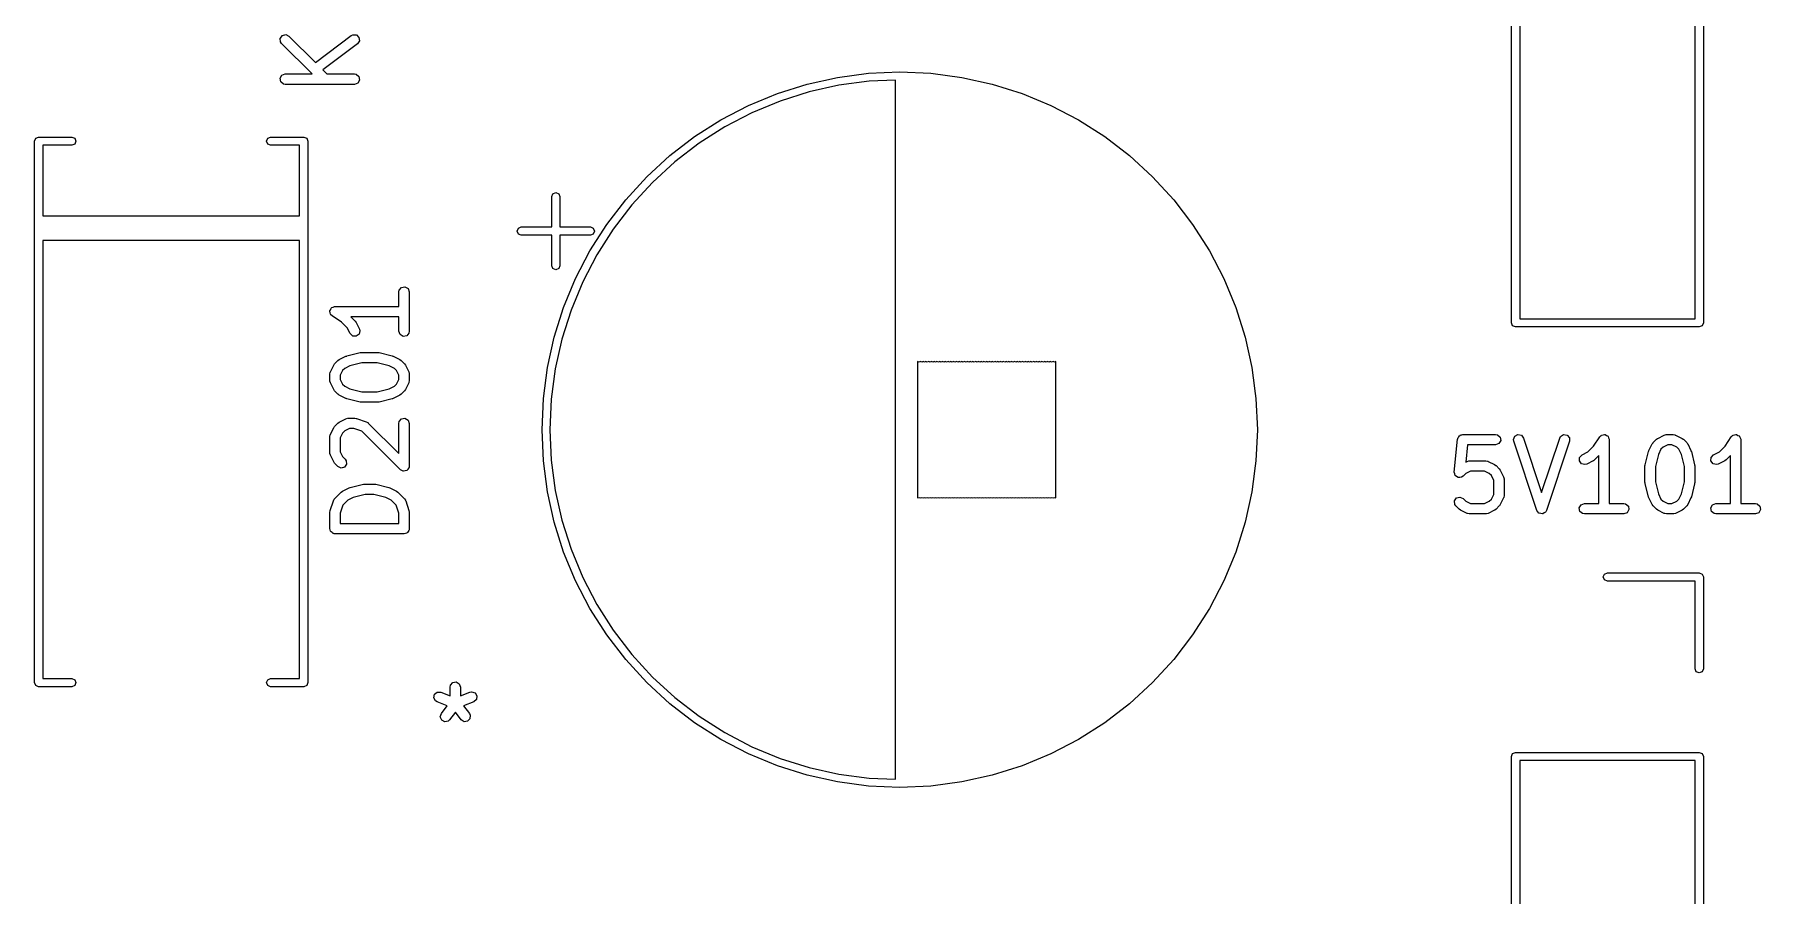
# Model space of a CAD drawing. Extents: x 1.58 to 8, y -6.01 to -3.37.
# Drawn here: x 6.977 to 7.961, y -5.129 to -4.638 of the extents above; entities that cross this region are included whole.
import ezdxf

# ---------------------------------------------------------------- set-up
doc = ezdxf.new("R2010")
doc.units = 0
doc.header["$MEASUREMENT"] = 0
doc.layers.add('BLACK', color=7, linetype='CONTINUOUS')

msp = doc.modelspace()

# ---------------------------------------------------------------- linework, layer by layer
at = {"layer": 'BLACK', "linetype": 'CONTINUOUS'}
for p, q in [((7.81929, -4.80276), (7.81929, -4.40039)), ((7.82402, -4.40276), (7.82402, -4.80039)), ((7.92402, -4.80039), (7.92402, -4.40276)), ((7.92874, -4.40039), (7.92874, -4.80276)), ((7.11732, -4.64059), (7.11848, -4.63894)), ((7.1175, -4.64261), (7.11732, -4.64059)), ((7.11808, -4.64345), (7.1175, -4.64261)), ((7.13554, -4.6609), (7.11808, -4.64345)), ((7.11848, -4.63894), (7.12043, -4.63842)), ((7.12043, -4.63842), (7.12226, -4.63927)), ((7.12226, -4.63927), (7.13732, -4.65433)), ((7.13732, -4.65433), (7.15777, -4.639)), ((7.16131, -4.64372), (7.14154, -4.65855)), ((7.15777, -4.639), (7.15869, -4.63853)), ((7.15869, -4.63853), (7.1607, -4.63864)), ((7.1607, -4.63864), (7.16218, -4.64002)), ((7.16242, -4.64203), (7.16131, -4.64372)), ((7.16218, -4.64002), (7.16242, -4.64203)), ((7.11726, -4.66334), (7.11827, -4.66159)), ((7.11762, -4.66533), (7.11726, -4.66334)), ((7.11827, -4.66159), (7.12017, -4.6609)), ((7.12017, -4.6609), (7.13554, -4.6609)), ((7.14154, -4.65855), (7.14389, -4.6609)), ((7.14389, -4.6609), (7.15954, -4.6609)), ((7.15954, -4.6609), (7.16055, -4.66108)), ((7.16055, -4.66108), (7.1621, -4.66238)), ((7.16245, -4.66437), (7.16144, -4.66612)), ((7.1621, -4.66238), (7.16245, -4.66437)), ((7.41769, -4.66669), (7.43506, -4.66284)), ((7.43506, -4.66284), (7.4527, -4.66052)), ((7.4527, -4.66052), (7.47047, -4.65974)), ((7.46811, -4.66438), (7.45309, -4.66504)), ((7.46811, -5.06298), (7.46811, -4.66438)), ((7.47047, -4.65974), (7.48825, -4.66052)), ((7.48825, -4.66052), (7.50589, -4.66284)), ((7.50589, -4.66284), (7.52326, -4.66669)), ((7.11916, -4.66663), (7.11762, -4.66533)), ((7.12017, -4.66681), (7.11916, -4.66663)), ((7.15954, -4.66681), (7.12017, -4.66681)), ((7.16144, -4.66612), (7.15954, -4.66681)), ((7.38428, -4.67885), (7.40072, -4.67204)), ((7.40072, -4.67204), (7.41769, -4.66669)), ((7.41886, -4.67107), (7.40227, -4.6763)), ((7.43585, -4.66731), (7.41886, -4.67107)), ((7.45309, -4.66504), (7.43585, -4.66731)), ((7.52326, -4.66669), (7.54022, -4.67204)), ((7.54022, -4.67204), (7.55666, -4.67885)), ((7.3685, -4.68707), (7.38428, -4.67885)), ((7.3862, -4.68296), (7.37077, -4.69099)), ((7.40227, -4.6763), (7.3862, -4.68296)), ((7.55666, -4.67885), (7.57244, -4.68707)), ((7.3535, -4.69663), (7.3685, -4.68707)), ((7.37077, -4.69099), (7.3561, -4.70034)), ((7.57244, -4.68707), (7.58745, -4.69663)), ((6.97717, -4.69921), (6.97786, -4.69754)), ((6.97717, -5.00787), (6.97717, -4.69921)), ((6.97786, -4.69754), (6.97953, -4.69685)), ((6.97953, -4.69685), (6.99843, -4.69685)), ((6.99843, -4.70157), (6.98189, -4.70157)), ((6.98189, -4.70157), (6.98189, -4.74173)), ((6.99843, -4.69685), (7.0001, -4.69754)), ((7.0001, -4.70088), (6.99843, -4.70157)), ((7.0001, -4.69754), (7.00079, -4.69921)), ((7.00079, -4.69921), (7.0001, -4.70088)), ((7.10945, -4.69921), (7.11014, -4.69754)), ((7.11014, -4.70088), (7.10945, -4.69921)), ((7.11014, -4.69754), (7.11181, -4.69685)), ((7.11181, -4.70157), (7.11014, -4.70088)), ((7.11181, -4.69685), (7.13071, -4.69685)), ((7.12835, -4.70157), (7.11181, -4.70157)), ((7.12835, -4.74173), (7.12835, -4.70157)), ((7.13071, -4.69685), (7.13238, -4.69754)), ((7.13238, -4.69754), (7.13307, -4.69921)), ((7.13307, -4.69921), (7.13307, -5.00787)), ((7.33938, -4.70746), (7.3535, -4.69663)), ((7.3561, -4.70034), (7.3423, -4.71093)), ((7.58745, -4.69663), (7.60156, -4.70746)), ((7.32627, -4.71948), (7.33938, -4.70746)), ((7.3423, -4.71093), (7.32947, -4.72268)), ((7.60156, -4.70746), (7.61468, -4.71948)), ((7.31425, -4.73259), (7.32627, -4.71948)), ((7.32947, -4.72268), (7.31772, -4.73551)), ((7.61468, -4.71948), (7.6267, -4.73259)), ((7.27206, -4.73081), (7.27275, -4.72914)), ((7.27206, -4.74813), (7.27206, -4.73081)), ((7.27275, -4.72914), (7.27442, -4.72844)), ((7.27442, -4.72844), (7.27609, -4.72914)), ((7.27609, -4.72914), (7.27679, -4.73081)), ((7.27679, -4.73081), (7.27679, -4.74813)), ((7.30342, -4.74671), (7.31425, -4.73259)), ((7.6267, -4.73259), (7.63753, -4.74671)), ((6.98189, -4.74173), (7.12835, -4.74173)), ((7.31772, -4.73551), (7.30713, -4.74931)), ((7.25238, -4.75049), (7.25307, -4.74882)), ((7.25307, -4.75216), (7.25238, -4.75049)), ((7.25307, -4.74882), (7.25474, -4.74813)), ((7.25474, -4.75285), (7.25307, -4.75216)), ((7.25474, -4.74813), (7.27206, -4.74813)), ((7.27206, -4.75285), (7.25474, -4.75285)), ((7.27206, -4.77018), (7.27206, -4.75285)), ((7.27679, -4.74813), (7.29411, -4.74813)), ((7.29411, -4.75285), (7.27679, -4.75285)), ((7.27679, -4.75285), (7.27679, -4.77018)), ((7.29386, -4.76171), (7.30342, -4.74671)), ((7.29411, -4.74813), (7.29578, -4.74882)), ((7.29578, -4.75216), (7.29411, -4.75285)), ((7.29578, -4.74882), (7.29647, -4.75049)), ((7.29647, -4.75049), (7.29578, -4.75216)), ((7.30713, -4.74931), (7.29778, -4.76398)), ((7.63753, -4.74671), (7.64709, -4.76171)), ((7.12835, -4.75591), (6.98189, -4.75591)), ((6.98189, -4.75591), (6.98189, -5.00551)), ((7.12835, -5.00551), (7.12835, -4.75591)), ((7.28564, -4.77749), (7.29386, -4.76171)), ((7.64709, -4.76171), (7.6553, -4.77749)), ((7.27275, -4.77185), (7.27206, -4.77018)), ((7.27442, -4.77254), (7.27275, -4.77185)), ((7.27609, -4.77185), (7.27442, -4.77254)), ((7.27679, -4.77018), (7.27609, -4.77185)), ((7.29778, -4.76398), (7.28975, -4.77941)), ((7.18511, -4.7841), (7.18641, -4.78256)), ((7.18641, -4.78256), (7.1884, -4.78221)), ((7.1884, -4.78221), (7.19015, -4.78322)), ((7.27883, -4.79393), (7.28564, -4.77749)), ((7.28975, -4.77941), (7.2831, -4.79548)), ((7.6553, -4.77749), (7.66211, -4.79393)), ((7.18494, -4.78511), (7.18511, -4.7841)), ((7.18494, -4.79341), (7.18494, -4.78511)), ((7.19015, -4.78322), (7.19084, -4.78511)), ((7.19084, -4.78511), (7.19084, -4.80761)), ((7.14557, -4.79617), (7.14564, -4.79602)), ((7.14581, -4.797), (7.14557, -4.79617)), ((7.14561, -4.79585), (7.14604, -4.79511)), ((7.14564, -4.79602), (7.14561, -4.79585)), ((7.14596, -4.79784), (7.14581, -4.797)), ((7.14609, -4.79795), (7.14596, -4.79784)), ((7.14604, -4.79511), (7.14638, -4.79432)), ((7.14614, -4.79811), (7.14609, -4.79795)), ((7.14688, -4.79882), (7.14614, -4.79811)), ((7.14638, -4.79432), (7.14654, -4.79425)), ((7.14654, -4.79425), (7.14662, -4.7941)), ((7.14662, -4.7941), (7.14743, -4.79381)), ((7.15226, -4.80241), (7.14688, -4.79882)), ((7.14743, -4.79381), (7.14819, -4.79343)), ((7.14819, -4.79343), (7.14836, -4.79347)), ((7.14836, -4.79347), (7.14852, -4.79341)), ((7.14852, -4.79341), (7.18494, -4.79341)), ((7.15547, -4.80561), (7.15226, -4.80241)), ((7.18494, -4.79932), (7.15752, -4.79932)), ((7.15752, -4.79932), (7.15998, -4.80177)), ((7.15998, -4.80177), (7.16049, -4.8025)), ((7.16049, -4.8025), (7.16053, -4.80254)), ((7.18494, -4.80761), (7.18494, -4.79932)), ((7.27348, -4.8109), (7.27883, -4.79393)), ((7.2831, -4.79548), (7.27786, -4.81207)), ((7.66211, -4.79393), (7.66746, -4.8109)), ((7.82402, -4.80039), (7.92402, -4.80039)), ((7.15713, -4.80893), (7.15547, -4.80561)), ((7.15859, -4.81032), (7.15713, -4.80893)), ((7.16061, -4.81044), (7.15859, -4.81032)), ((7.16053, -4.80254), (7.16241, -4.80629)), ((7.16223, -4.80924), (7.16061, -4.81044)), ((7.1627, -4.80727), (7.16223, -4.80924)), ((7.16241, -4.80629), (7.1627, -4.80727)), ((7.18563, -4.80951), (7.18494, -4.80761)), ((7.18738, -4.81052), (7.18563, -4.80951)), ((7.18937, -4.81017), (7.18738, -4.81052)), ((7.19066, -4.80862), (7.18937, -4.81017)), ((7.19084, -4.80761), (7.19066, -4.80862)), ((7.26963, -4.82827), (7.27348, -4.8109)), ((7.27786, -4.81207), (7.2741, -4.82906)), ((7.66746, -4.8109), (7.67131, -4.82827)), ((7.81998, -4.80443), (7.81929, -4.80276)), ((7.82165, -4.80512), (7.81998, -4.80443)), ((7.92638, -4.80512), (7.82165, -4.80512)), ((7.92805, -4.80443), (7.92638, -4.80512)), ((7.92874, -4.80276), (7.92805, -4.80443)), ((7.15095, -4.82372), (7.1547, -4.82184)), ((7.1547, -4.82184), (7.15519, -4.8217)), ((7.15519, -4.8217), (7.1553, -4.82162)), ((7.1553, -4.82162), (7.1628, -4.81975)), ((7.1628, -4.81975), (7.16339, -4.8197)), ((7.16339, -4.8197), (7.16352, -4.81966)), ((7.16352, -4.81966), (7.17289, -4.81966)), ((7.17289, -4.81966), (7.17347, -4.81976)), ((7.17347, -4.81976), (7.17361, -4.81975)), ((7.17361, -4.81975), (7.18111, -4.82162)), ((7.18111, -4.82162), (7.18157, -4.82183)), ((7.18157, -4.82183), (7.18171, -4.82184)), ((7.18171, -4.82184), (7.18546, -4.82372)), ((7.14557, -4.83198), (7.14574, -4.83097)), ((7.14557, -4.83573), (7.14557, -4.83198)), ((7.14574, -4.83097), (7.14586, -4.83084)), ((7.14586, -4.83084), (7.14588, -4.83066)), ((7.14588, -4.83066), (7.14775, -4.82691)), ((7.14775, -4.82691), (7.14828, -4.8262)), ((7.14828, -4.8262), (7.14831, -4.82615)), ((7.14831, -4.82615), (7.15018, -4.82427)), ((7.15018, -4.82427), (7.1509, -4.82376)), ((7.1509, -4.82376), (7.15095, -4.82372)), ((7.15282, -4.82998), (7.15147, -4.83268)), ((7.15402, -4.82879), (7.15282, -4.82998)), ((7.15705, -4.82727), (7.15402, -4.82879)), ((7.16388, -4.82556), (7.15705, -4.82727)), ((7.17253, -4.82556), (7.16388, -4.82556)), ((7.17936, -4.82727), (7.17253, -4.82556)), ((7.18239, -4.82879), (7.17936, -4.82727)), ((7.18359, -4.82998), (7.18239, -4.82879)), ((7.18494, -4.83268), (7.18359, -4.82998)), ((7.18546, -4.82372), (7.18617, -4.82424)), ((7.18617, -4.82424), (7.18623, -4.82427)), ((7.18623, -4.82427), (7.1881, -4.82615)), ((7.1881, -4.82615), (7.18861, -4.82687)), ((7.18861, -4.82687), (7.18866, -4.82691)), ((7.18866, -4.82691), (7.19053, -4.83066)), ((7.19053, -4.83066), (7.19082, -4.83165)), ((7.19082, -4.83165), (7.19078, -4.83182)), ((7.19078, -4.83182), (7.19084, -4.83198)), ((7.19084, -4.83198), (7.19084, -4.83573)), ((7.26731, -4.84591), (7.26963, -4.82827)), ((7.2741, -4.82906), (7.27183, -4.8463)), ((7.4815, -4.8251), (7.48071, -4.82477)), ((7.48071, -4.82477), (7.48071, -4.90259)), ((7.48228, -4.82477), (7.4815, -4.8251)), ((7.48307, -4.8251), (7.48228, -4.82477)), ((7.48386, -4.82477), (7.48307, -4.8251)), ((7.48465, -4.8251), (7.48386, -4.82477)), ((7.48543, -4.82477), (7.48465, -4.8251)), ((7.48622, -4.8251), (7.48543, -4.82477)), ((7.48701, -4.82477), (7.48622, -4.8251)), ((7.4878, -4.8251), (7.48701, -4.82477)), ((7.48858, -4.82477), (7.4878, -4.8251)), ((7.48937, -4.8251), (7.48858, -4.82477)), ((7.49016, -4.82477), (7.48937, -4.8251)), ((7.49094, -4.8251), (7.49016, -4.82477)), ((7.49173, -4.82477), (7.49094, -4.8251)), ((7.49252, -4.8251), (7.49173, -4.82477)), ((7.49331, -4.82477), (7.49252, -4.8251)), ((7.49409, -4.8251), (7.49331, -4.82477)), ((7.49488, -4.82477), (7.49409, -4.8251)), ((7.49567, -4.8251), (7.49488, -4.82477)), ((7.49646, -4.82477), (7.49567, -4.8251)), ((7.49724, -4.8251), (7.49646, -4.82477)), ((7.49805, -4.82476), (7.49724, -4.8251)), ((7.49886, -4.8251), (7.49805, -4.82476)), ((7.49965, -4.82477), (7.49886, -4.8251)), ((7.50043, -4.8251), (7.49965, -4.82477)), ((7.50122, -4.82477), (7.50043, -4.8251)), ((7.50201, -4.8251), (7.50122, -4.82477)), ((7.5028, -4.82477), (7.50201, -4.8251)), ((7.50358, -4.8251), (7.5028, -4.82477)), ((7.50437, -4.82477), (7.50358, -4.8251)), ((7.50516, -4.8251), (7.50437, -4.82477)), ((7.50594, -4.82477), (7.50516, -4.8251)), ((7.50673, -4.8251), (7.50594, -4.82477)), ((7.50752, -4.82477), (7.50673, -4.8251)), ((7.50831, -4.8251), (7.50752, -4.82477)), ((7.50909, -4.82477), (7.50831, -4.8251)), ((7.50988, -4.8251), (7.50909, -4.82477)), ((7.51067, -4.82477), (7.50988, -4.8251)), ((7.51146, -4.8251), (7.51067, -4.82477)), ((7.51224, -4.82477), (7.51146, -4.8251)), ((7.51303, -4.8251), (7.51224, -4.82477)), ((7.51382, -4.82477), (7.51303, -4.8251)), ((7.51461, -4.8251), (7.51382, -4.82477)), ((7.51539, -4.82477), (7.51461, -4.8251)), ((7.51618, -4.8251), (7.51539, -4.82477)), ((7.51697, -4.82477), (7.51618, -4.8251)), ((7.51776, -4.8251), (7.51697, -4.82477)), ((7.51854, -4.82477), (7.51776, -4.8251)), ((7.51933, -4.8251), (7.51854, -4.82477)), ((7.52012, -4.82477), (7.51933, -4.8251)), ((7.52091, -4.8251), (7.52012, -4.82477)), ((7.52169, -4.82477), (7.52091, -4.8251)), ((7.52248, -4.8251), (7.52169, -4.82477)), ((7.52327, -4.82477), (7.52248, -4.8251)), ((7.52406, -4.8251), (7.52327, -4.82477)), ((7.52484, -4.82477), (7.52406, -4.8251)), ((7.52563, -4.8251), (7.52484, -4.82477)), ((7.52642, -4.82477), (7.52563, -4.8251)), ((7.5272, -4.8251), (7.52642, -4.82477)), ((7.52799, -4.82477), (7.5272, -4.8251)), ((7.52878, -4.8251), (7.52799, -4.82477)), ((7.52957, -4.82477), (7.52878, -4.8251)), ((7.53035, -4.8251), (7.52957, -4.82477)), ((7.53114, -4.82477), (7.53035, -4.8251)), ((7.53193, -4.8251), (7.53114, -4.82477)), ((7.53272, -4.82477), (7.53193, -4.8251)), ((7.5335, -4.8251), (7.53272, -4.82477)), ((7.53429, -4.82477), (7.5335, -4.8251)), ((7.53508, -4.8251), (7.53429, -4.82477)), ((7.53587, -4.82477), (7.53508, -4.8251)), ((7.53665, -4.8251), (7.53587, -4.82477)), ((7.53744, -4.82477), (7.53665, -4.8251)), ((7.53823, -4.8251), (7.53744, -4.82477)), ((7.53902, -4.82477), (7.53823, -4.8251)), ((7.5398, -4.8251), (7.53902, -4.82477)), ((7.54059, -4.82477), (7.5398, -4.8251)), ((7.54138, -4.8251), (7.54059, -4.82477)), ((7.54217, -4.82477), (7.54138, -4.8251)), ((7.54295, -4.8251), (7.54217, -4.82477)), ((7.54374, -4.82477), (7.54295, -4.8251)), ((7.54453, -4.8251), (7.54374, -4.82477)), ((7.54531, -4.82477), (7.54453, -4.8251)), ((7.5461, -4.8251), (7.54531, -4.82477)), ((7.54689, -4.82477), (7.5461, -4.8251)), ((7.54768, -4.8251), (7.54689, -4.82477)), ((7.54846, -4.82477), (7.54768, -4.8251)), ((7.54925, -4.8251), (7.54846, -4.82477)), ((7.55004, -4.82477), (7.54925, -4.8251)), ((7.55083, -4.8251), (7.55004, -4.82477)), ((7.55161, -4.82477), (7.55083, -4.8251)), ((7.5524, -4.8251), (7.55161, -4.82477)), ((7.55319, -4.82477), (7.5524, -4.8251)), ((7.55398, -4.8251), (7.55319, -4.82477)), ((7.55476, -4.82477), (7.55398, -4.8251)), ((7.55555, -4.8251), (7.55476, -4.82477)), ((7.55634, -4.82477), (7.55555, -4.8251)), ((7.55713, -4.8251), (7.55634, -4.82477)), ((7.55791, -4.82477), (7.55713, -4.8251)), ((7.5587, -4.8251), (7.55791, -4.82477)), ((7.55949, -4.82477), (7.5587, -4.8251)), ((7.55949, -4.90259), (7.55949, -4.82477)), ((7.67131, -4.82827), (7.67287, -4.84008)), ((7.14563, -4.8359), (7.14557, -4.83573)), ((7.14559, -4.83607), (7.14563, -4.8359)), ((7.14588, -4.83705), (7.14559, -4.83607)), ((7.14775, -4.8408), (7.14588, -4.83705)), ((7.1478, -4.84085), (7.14775, -4.8408)), ((7.14831, -4.84157), (7.1478, -4.84085)), ((7.15018, -4.84345), (7.14831, -4.84157)), ((7.15147, -4.83268), (7.15147, -4.83504)), ((7.15147, -4.83504), (7.15282, -4.83773)), ((7.15282, -4.83773), (7.15402, -4.83893)), ((7.15402, -4.83893), (7.15705, -4.84045)), ((7.15705, -4.84045), (7.16388, -4.84215)), ((7.17253, -4.84215), (7.17936, -4.84045)), ((7.17936, -4.84045), (7.18239, -4.83893)), ((7.18239, -4.83893), (7.18359, -4.83773)), ((7.18359, -4.83773), (7.18494, -4.83504)), ((7.18494, -4.83504), (7.18494, -4.83268)), ((7.1881, -4.84157), (7.18623, -4.84345)), ((7.18813, -4.84151), (7.1881, -4.84157)), ((7.18866, -4.8408), (7.18813, -4.84151)), ((7.19053, -4.83705), (7.18866, -4.8408)), ((7.19055, -4.83688), (7.19053, -4.83705)), ((7.19066, -4.83674), (7.19055, -4.83688)), ((7.19084, -4.83573), (7.19066, -4.83674)), ((7.67287, -4.84008), (7.67287, -4.8401)), ((7.67287, -4.8401), (7.67287, -4.84014)), ((7.67287, -4.84014), (7.67363, -4.84591)), ((7.15024, -4.84347), (7.15018, -4.84345)), ((7.15095, -4.844), (7.15024, -4.84347)), ((7.1547, -4.84587), (7.15095, -4.844)), ((7.15484, -4.84589), (7.1547, -4.84587)), ((7.1553, -4.8461), (7.15484, -4.84589)), ((7.1628, -4.84797), (7.1553, -4.8461)), ((7.16294, -4.84796), (7.1628, -4.84797)), ((7.16352, -4.84806), (7.16294, -4.84796)), ((7.17289, -4.84806), (7.16352, -4.84806)), ((7.16388, -4.84215), (7.17253, -4.84215)), ((7.17302, -4.84801), (7.17289, -4.84806)), ((7.17361, -4.84797), (7.17302, -4.84801)), ((7.18111, -4.8461), (7.17361, -4.84797)), ((7.18122, -4.84602), (7.18111, -4.8461)), ((7.18171, -4.84587), (7.18122, -4.84602)), ((7.18546, -4.844), (7.18171, -4.84587)), ((7.1855, -4.84395), (7.18546, -4.844)), ((7.18623, -4.84345), (7.1855, -4.84395)), ((7.26654, -4.86368), (7.26731, -4.84591)), ((7.27183, -4.8463), (7.27107, -4.86368)), ((7.67363, -4.84591), (7.67441, -4.86368)), ((7.14831, -4.86177), (7.15018, -4.85989)), ((7.15018, -4.85989), (7.1509, -4.85939)), ((7.1509, -4.85939), (7.15095, -4.85934)), ((7.15095, -4.85934), (7.1547, -4.85746)), ((7.1547, -4.85746), (7.15568, -4.85717)), ((7.15568, -4.85717), (7.15585, -4.85721)), ((7.15585, -4.85721), (7.15602, -4.85715)), ((7.15602, -4.85715), (7.15977, -4.85715)), ((7.15977, -4.85715), (7.16064, -4.85731)), ((7.16064, -4.85731), (7.1607, -4.8573)), ((7.1607, -4.8573), (7.16633, -4.85918)), ((7.16633, -4.85918), (7.16723, -4.85967)), ((7.16723, -4.85967), (7.16732, -4.85982)), ((7.16732, -4.85982), (7.16748, -4.85989)), ((7.16748, -4.85989), (7.18494, -4.87735)), ((7.18494, -4.8601), (7.18511, -4.8591)), ((7.18494, -4.87735), (7.18494, -4.8601)), ((7.18511, -4.8591), (7.18641, -4.85755)), ((7.18641, -4.85755), (7.1884, -4.8572)), ((7.1884, -4.8572), (7.19015, -4.85821)), ((7.19015, -4.85821), (7.19084, -4.8601)), ((7.19084, -4.8601), (7.19084, -4.88448)), ((7.14557, -4.8676), (7.14574, -4.86659)), ((7.14557, -4.87698), (7.14557, -4.8676)), ((7.14574, -4.86659), (7.14586, -4.86646)), ((7.14586, -4.86646), (7.14588, -4.86628)), ((7.14588, -4.86628), (7.14775, -4.86253)), ((7.14775, -4.86253), (7.14828, -4.86182)), ((7.14828, -4.86182), (7.14831, -4.86177)), ((7.15282, -4.8656), (7.15147, -4.8683)), ((7.15147, -4.8683), (7.15147, -4.87628)), ((7.15402, -4.86441), (7.15282, -4.8656)), ((7.15672, -4.86306), (7.15402, -4.86441)), ((7.15929, -4.86306), (7.15672, -4.86306)), ((7.1638, -4.86456), (7.15929, -4.86306)), ((7.1858, -4.88656), (7.1638, -4.86456)), ((7.26731, -4.88146), (7.26654, -4.86368)), ((7.27107, -4.86368), (7.27183, -4.88106)), ((7.67441, -4.86368), (7.67363, -4.88146)), ((7.78671, -4.88784), (7.78859, -4.86909)), ((7.78859, -4.86909), (7.78863, -4.86894)), ((7.78862, -4.86887), (7.78868, -4.86877)), ((7.78863, -4.86894), (7.78862, -4.86887)), ((7.78868, -4.86877), (7.78887, -4.8681)), ((7.78887, -4.8681), (7.78931, -4.86767)), ((7.78931, -4.86767), (7.78963, -4.86712)), ((7.78963, -4.86712), (7.79002, -4.86698)), ((7.79002, -4.86698), (7.79031, -4.86669)), ((7.79031, -4.86669), (7.79094, -4.86665)), ((7.79094, -4.86665), (7.79153, -4.86643)), ((7.79153, -4.86643), (7.81027, -4.86643)), ((7.81027, -4.86643), (7.81128, -4.86661)), ((7.81128, -4.86661), (7.81283, -4.86791)), ((7.81318, -4.8699), (7.81217, -4.87165)), ((7.81283, -4.86791), (7.81318, -4.8699)), ((7.82045, -4.8693), (7.82119, -4.86743)), ((7.8206, -4.87032), (7.82045, -4.8693)), ((7.83372, -4.90969), (7.8206, -4.87032)), ((7.82119, -4.86743), (7.82296, -4.86646)), ((7.82296, -4.86646), (7.82494, -4.86687)), ((7.82494, -4.86687), (7.8262, -4.86845)), ((7.8262, -4.86845), (7.83652, -4.89942)), ((7.83652, -4.89942), (7.84684, -4.86845)), ((7.85244, -4.87032), (7.83932, -4.90969)), ((7.84684, -4.86845), (7.84733, -4.86755)), ((7.84733, -4.86755), (7.84905, -4.86649)), ((7.84905, -4.86649), (7.85105, -4.86679)), ((7.85105, -4.86679), (7.85239, -4.8683)), ((7.85239, -4.8683), (7.85244, -4.87032)), ((7.8661, -4.87313), (7.86968, -4.86775)), ((7.86968, -4.86775), (7.87039, -4.86701)), ((7.87039, -4.86701), (7.87056, -4.86696)), ((7.87056, -4.86696), (7.87066, -4.86683)), ((7.87066, -4.86683), (7.87151, -4.86668)), ((7.87151, -4.86668), (7.87233, -4.86644)), ((7.87233, -4.86644), (7.87249, -4.86651)), ((7.87249, -4.86651), (7.87265, -4.86648)), ((7.87265, -4.86648), (7.8734, -4.86691)), ((7.8734, -4.86691), (7.87418, -4.86725)), ((7.87418, -4.86725), (7.87426, -4.8674)), ((7.87426, -4.8674), (7.8744, -4.86749)), ((7.8744, -4.86749), (7.8747, -4.86829)), ((7.8747, -4.86829), (7.87508, -4.86906)), ((7.87508, -4.86906), (7.87504, -4.86923)), ((7.87504, -4.86923), (7.87509, -4.86939)), ((7.87509, -4.86939), (7.87509, -4.9058)), ((7.8995, -4.87181), (7.90002, -4.87111)), ((7.90002, -4.87111), (7.90005, -4.87105)), ((7.90005, -4.87105), (7.90192, -4.86917)), ((7.90192, -4.86917), (7.90265, -4.86867)), ((7.90265, -4.86867), (7.90269, -4.86862)), ((7.90269, -4.86862), (7.90644, -4.86674)), ((7.90644, -4.86674), (7.90742, -4.86645)), ((7.90742, -4.86645), (7.9076, -4.86649)), ((7.9076, -4.86649), (7.90776, -4.86643)), ((7.90776, -4.86643), (7.91151, -4.86643)), ((7.91151, -4.86643), (7.91252, -4.86661)), ((7.91252, -4.86661), (7.91266, -4.86672)), ((7.91266, -4.86672), (7.91283, -4.86674)), ((7.91283, -4.86674), (7.91658, -4.86862)), ((7.91658, -4.86862), (7.91729, -4.86914)), ((7.91729, -4.86914), (7.91735, -4.86917)), ((7.91735, -4.86917), (7.91922, -4.87105)), ((7.91922, -4.87105), (7.91973, -4.87177)), ((7.94109, -4.87313), (7.94467, -4.86775)), ((7.94467, -4.86775), (7.94538, -4.86701)), ((7.94538, -4.86701), (7.94555, -4.86696)), ((7.94555, -4.86696), (7.94566, -4.86683)), ((7.94566, -4.86683), (7.9465, -4.86668)), ((7.9465, -4.86668), (7.94732, -4.86644)), ((7.94732, -4.86644), (7.94748, -4.86651)), ((7.94748, -4.86651), (7.94764, -4.86648)), ((7.94764, -4.86648), (7.94839, -4.86691)), ((7.94839, -4.86691), (7.94917, -4.86725)), ((7.94917, -4.86725), (7.94925, -4.8674)), ((7.94925, -4.8674), (7.94939, -4.86749)), ((7.94939, -4.86749), (7.94969, -4.86829)), ((7.94969, -4.86829), (7.95007, -4.86906)), ((7.95007, -4.86906), (7.95003, -4.86923)), ((7.95003, -4.86923), (7.95008, -4.86939)), ((7.95008, -4.86939), (7.95008, -4.9058)), ((7.14563, -4.87714), (7.14557, -4.87698)), ((7.14559, -4.87732), (7.14563, -4.87714)), ((7.14588, -4.8783), (7.14559, -4.87732)), ((7.14775, -4.88205), (7.14588, -4.8783)), ((7.15147, -4.87628), (7.15282, -4.87898)), ((7.15282, -4.87898), (7.15436, -4.88051)), ((7.15436, -4.88051), (7.15494, -4.88135)), ((7.27183, -4.88106), (7.2741, -4.89831)), ((7.7942, -4.87234), (7.79322, -4.88211)), ((7.81027, -4.87234), (7.7942, -4.87234)), ((7.81217, -4.87165), (7.81027, -4.87234)), ((7.85806, -4.88148), (7.85818, -4.87946)), ((7.85818, -4.87946), (7.85957, -4.87799)), ((7.85957, -4.87799), (7.86289, -4.87633)), ((7.86289, -4.87633), (7.8661, -4.87313)), ((7.86673, -4.88085), (7.86601, -4.88135)), ((7.86919, -4.87839), (7.86673, -4.88085)), ((7.86919, -4.9058), (7.86919, -4.87839)), ((7.89552, -4.88367), (7.8974, -4.87617)), ((7.8974, -4.87617), (7.89761, -4.8757)), ((7.89761, -4.8757), (7.89762, -4.87556)), ((7.89762, -4.87556), (7.8995, -4.87181)), ((7.90305, -4.87791), (7.90134, -4.88475)), ((7.90456, -4.87488), (7.90305, -4.87791)), ((7.90576, -4.87369), (7.90456, -4.87488)), ((7.90846, -4.87234), (7.90576, -4.87369)), ((7.91081, -4.87234), (7.90846, -4.87234)), ((7.91351, -4.87369), (7.91081, -4.87234)), ((7.91471, -4.87488), (7.91351, -4.87369)), ((7.91622, -4.87791), (7.91471, -4.87488)), ((7.91793, -4.88475), (7.91622, -4.87791)), ((7.91973, -4.87177), (7.91978, -4.87181)), ((7.91978, -4.87181), (7.92165, -4.87556)), ((7.92165, -4.87556), (7.9218, -4.87605)), ((7.9218, -4.87605), (7.92187, -4.87617)), ((7.92187, -4.87617), (7.92375, -4.88367)), ((7.93305, -4.88148), (7.93317, -4.87946)), ((7.93317, -4.87946), (7.93456, -4.87799)), ((7.93456, -4.87799), (7.93788, -4.87633)), ((7.93788, -4.87633), (7.94109, -4.87313)), ((7.94172, -4.88085), (7.941, -4.88135)), ((7.94418, -4.87839), (7.94172, -4.88085)), ((7.94418, -4.9058), (7.94418, -4.87839)), ((7.1478, -4.88209), (7.14775, -4.88205)), ((7.14831, -4.88282), (7.1478, -4.88209)), ((7.15018, -4.88469), (7.14831, -4.88282)), ((7.15201, -4.88554), (7.15018, -4.88469)), ((7.15396, -4.88502), (7.15201, -4.88554)), ((7.15512, -4.88337), (7.15396, -4.88502)), ((7.15494, -4.88135), (7.15512, -4.88337)), ((7.18661, -4.88694), (7.1858, -4.88656)), ((7.18738, -4.88738), (7.18661, -4.88694)), ((7.18751, -4.88736), (7.18738, -4.88738)), ((7.18763, -4.88742), (7.18751, -4.88736)), ((7.18849, -4.88719), (7.18763, -4.88742)), ((7.18937, -4.88703), (7.18849, -4.88719)), ((7.18945, -4.88693), (7.18937, -4.88703)), ((7.18958, -4.8869), (7.18945, -4.88693)), ((7.19009, -4.88617), (7.18958, -4.8869)), ((7.19066, -4.88549), (7.19009, -4.88617)), ((7.1907, -4.88531), (7.19066, -4.88549)), ((7.19074, -4.88524), (7.1907, -4.88531)), ((7.19084, -4.88448), (7.19073, -4.88511)), ((7.19073, -4.88511), (7.19074, -4.88524)), ((7.26963, -4.89909), (7.26731, -4.88146)), ((7.67287, -4.88728), (7.67131, -4.89909)), ((7.67363, -4.88146), (7.67287, -4.88722)), ((7.67287, -4.88722), (7.67287, -4.88726)), ((7.67287, -4.88726), (7.67287, -4.88728)), ((7.78672, -4.88786), (7.78671, -4.88784)), ((7.78671, -4.88788), (7.78672, -4.88786)), ((7.78697, -4.88883), (7.78671, -4.88788)), ((7.78721, -4.8898), (7.78697, -4.88883)), ((7.78723, -4.88981), (7.78721, -4.8898)), ((7.78723, -4.88983), (7.78723, -4.88981)), ((7.78804, -4.8904), (7.78723, -4.88983)), ((7.78885, -4.89098), (7.78804, -4.8904)), ((7.78887, -4.89097), (7.78885, -4.89098)), ((7.78889, -4.89098), (7.78887, -4.89097)), ((7.78988, -4.8909), (7.78889, -4.89098)), ((7.79087, -4.89082), (7.78988, -4.8909)), ((7.79088, -4.89081), (7.79087, -4.89082)), ((7.7909, -4.89081), (7.79088, -4.89081)), ((7.79174, -4.89022), (7.7909, -4.89081)), ((7.79328, -4.88868), (7.79174, -4.89022)), ((7.79322, -4.88211), (7.79396, -4.88174)), ((7.79597, -4.88734), (7.79328, -4.88868)), ((7.79396, -4.88174), (7.79494, -4.88145)), ((7.79494, -4.88145), (7.79511, -4.88149)), ((7.79511, -4.88149), (7.79528, -4.88143)), ((7.79528, -4.88143), (7.80465, -4.88143)), ((7.80395, -4.88734), (7.79597, -4.88734)), ((7.80665, -4.88868), (7.80395, -4.88734)), ((7.80465, -4.88143), (7.80566, -4.88161)), ((7.80566, -4.88161), (7.80579, -4.88172)), ((7.80579, -4.88172), (7.80597, -4.88174)), ((7.80597, -4.88174), (7.80972, -4.88362)), ((7.80785, -4.88988), (7.80665, -4.88868)), ((7.8092, -4.89258), (7.80785, -4.88988)), ((7.80972, -4.88362), (7.81043, -4.88414)), ((7.81043, -4.88414), (7.81049, -4.88417)), ((7.81049, -4.88417), (7.81236, -4.88604)), ((7.81236, -4.88604), (7.81287, -4.88677)), ((7.81287, -4.88677), (7.81291, -4.88681)), ((7.81291, -4.88681), (7.81479, -4.89056)), ((7.81479, -4.89056), (7.81508, -4.89154)), ((7.85927, -4.8831), (7.85806, -4.88148)), ((7.86123, -4.88357), (7.85927, -4.8831)), ((7.86221, -4.88327), (7.86123, -4.88357)), ((7.86596, -4.8814), (7.86221, -4.88327)), ((7.86601, -4.88135), (7.86596, -4.8814)), ((7.89543, -4.88438), (7.89554, -4.8838)), ((7.89543, -4.89376), (7.89543, -4.88438)), ((7.89554, -4.8838), (7.89552, -4.88367)), ((7.90134, -4.88475), (7.90134, -4.89339)), ((7.91793, -4.89339), (7.91793, -4.88475)), ((7.92375, -4.88367), (7.92379, -4.88425)), ((7.92379, -4.88425), (7.92384, -4.88438)), ((7.92384, -4.88438), (7.92384, -4.89376)), ((7.93426, -4.8831), (7.93305, -4.88148)), ((7.93622, -4.88357), (7.93426, -4.8831)), ((7.9372, -4.88327), (7.93622, -4.88357)), ((7.94095, -4.8814), (7.9372, -4.88327)), ((7.941, -4.88135), (7.94095, -4.8814)), ((7.14831, -4.90301), (7.15206, -4.89926)), ((7.15206, -4.89926), (7.15278, -4.89876)), ((7.15278, -4.89876), (7.15282, -4.89871)), ((7.15282, -4.89871), (7.15657, -4.89683)), ((7.15657, -4.89683), (7.15706, -4.89669)), ((7.15706, -4.89669), (7.15718, -4.89661)), ((7.15718, -4.89661), (7.16468, -4.89474)), ((7.16576, -4.90055), (7.15892, -4.90226)), ((7.16468, -4.89474), (7.16526, -4.89469)), ((7.16526, -4.89469), (7.16539, -4.89465)), ((7.16539, -4.89465), (7.17102, -4.89465)), ((7.17065, -4.90055), (7.16576, -4.90055)), ((7.17748, -4.90226), (7.17065, -4.90055)), ((7.17102, -4.89465), (7.1716, -4.89475)), ((7.1716, -4.89475), (7.17173, -4.89474)), ((7.17173, -4.89474), (7.17923, -4.89661)), ((7.17923, -4.89661), (7.1797, -4.89682)), ((7.1797, -4.89682), (7.17984, -4.89683)), ((7.17984, -4.89683), (7.18359, -4.89871)), ((7.18359, -4.89871), (7.18429, -4.89923)), ((7.18429, -4.89923), (7.18435, -4.89926)), ((7.18435, -4.89926), (7.1881, -4.90301)), ((7.27348, -4.91646), (7.26963, -4.89909)), ((7.2741, -4.89831), (7.27786, -4.91529)), ((7.67131, -4.89909), (7.66746, -4.91646)), ((7.80785, -4.90326), (7.8092, -4.90056)), ((7.8092, -4.90056), (7.8092, -4.89258)), ((7.81508, -4.89154), (7.81504, -4.89172)), ((7.81504, -4.89172), (7.8151, -4.89188)), ((7.8151, -4.89188), (7.8151, -4.90126)), ((7.89548, -4.89389), (7.89543, -4.89376)), ((7.89552, -4.89447), (7.89548, -4.89389)), ((7.8974, -4.90197), (7.89552, -4.89447)), ((7.90134, -4.89339), (7.90305, -4.90023)), ((7.90305, -4.90023), (7.90456, -4.90326)), ((7.91471, -4.90326), (7.91622, -4.90023)), ((7.91622, -4.90023), (7.91793, -4.89339)), ((7.92375, -4.89447), (7.92187, -4.90197)), ((7.92384, -4.89376), (7.92374, -4.89434)), ((7.92374, -4.89434), (7.92375, -4.89447)), ((7.14557, -4.91072), (7.14572, -4.90985)), ((7.14557, -4.9201), (7.14557, -4.91072)), ((7.14572, -4.90979), (7.14759, -4.90417)), ((7.14572, -4.90985), (7.14572, -4.90979)), ((7.14759, -4.90417), (7.14808, -4.90326)), ((7.14808, -4.90326), (7.14823, -4.90317)), ((7.14823, -4.90317), (7.14831, -4.90301)), ((7.15297, -4.90669), (7.15147, -4.9112)), ((7.15589, -4.90378), (7.15297, -4.90669)), ((7.15892, -4.90226), (7.15589, -4.90378)), ((7.18052, -4.90378), (7.17748, -4.90226)), ((7.18343, -4.90669), (7.18052, -4.90378)), ((7.18494, -4.9112), (7.18343, -4.90669)), ((7.1881, -4.90301), (7.18869, -4.90385)), ((7.18869, -4.90385), (7.18871, -4.90403)), ((7.18871, -4.90403), (7.18882, -4.90417)), ((7.18882, -4.90417), (7.19069, -4.90979)), ((7.19069, -4.90979), (7.19082, -4.91066)), ((7.19082, -4.91066), (7.19084, -4.91072)), ((7.19084, -4.91072), (7.19084, -4.9201)), ((7.48071, -4.90259), (7.4815, -4.90226)), ((7.4815, -4.90226), (7.48228, -4.90259)), ((7.48228, -4.90259), (7.48307, -4.90226)), ((7.48307, -4.90226), (7.48386, -4.90259)), ((7.48386, -4.90259), (7.48465, -4.90226)), ((7.48465, -4.90226), (7.48543, -4.90259)), ((7.48543, -4.90259), (7.48622, -4.90226)), ((7.48622, -4.90226), (7.48701, -4.90259)), ((7.48701, -4.90259), (7.4878, -4.90226)), ((7.4878, -4.90226), (7.48858, -4.90259)), ((7.48858, -4.90259), (7.48937, -4.90226)), ((7.48937, -4.90226), (7.49016, -4.90259)), ((7.49016, -4.90259), (7.49094, -4.90226)), ((7.49094, -4.90226), (7.49173, -4.90259)), ((7.49173, -4.90259), (7.49252, -4.90226)), ((7.49252, -4.90226), (7.49331, -4.90259)), ((7.49331, -4.90259), (7.49409, -4.90226)), ((7.49409, -4.90226), (7.49488, -4.90259)), ((7.49488, -4.90259), (7.49567, -4.90226)), ((7.49567, -4.90226), (7.49646, -4.90259)), ((7.49646, -4.90259), (7.49724, -4.90226)), ((7.49724, -4.90226), (7.49805, -4.9026)), ((7.49805, -4.9026), (7.49886, -4.90226)), ((7.49886, -4.90226), (7.49965, -4.90259)), ((7.49965, -4.90259), (7.50043, -4.90226)), ((7.50043, -4.90226), (7.50122, -4.90259)), ((7.50122, -4.90259), (7.50201, -4.90226)), ((7.50201, -4.90226), (7.5028, -4.90259)), ((7.5028, -4.90259), (7.50358, -4.90226)), ((7.50358, -4.90226), (7.50437, -4.90259)), ((7.50437, -4.90259), (7.50516, -4.90226)), ((7.50516, -4.90226), (7.50594, -4.90259)), ((7.50594, -4.90259), (7.50673, -4.90226)), ((7.50673, -4.90226), (7.50752, -4.90259)), ((7.50752, -4.90259), (7.50831, -4.90226)), ((7.50831, -4.90226), (7.50909, -4.90259)), ((7.50909, -4.90259), (7.50988, -4.90226)), ((7.50988, -4.90226), (7.51067, -4.90259)), ((7.51067, -4.90259), (7.51146, -4.90226)), ((7.51146, -4.90226), (7.51224, -4.90259)), ((7.51224, -4.90259), (7.51303, -4.90226)), ((7.51303, -4.90226), (7.51382, -4.90259)), ((7.51382, -4.90259), (7.51461, -4.90226)), ((7.51461, -4.90226), (7.51539, -4.90259)), ((7.51539, -4.90259), (7.51618, -4.90226)), ((7.51618, -4.90226), (7.51697, -4.90259)), ((7.51697, -4.90259), (7.51776, -4.90226)), ((7.51776, -4.90226), (7.51854, -4.90259)), ((7.51854, -4.90259), (7.51933, -4.90226)), ((7.51933, -4.90226), (7.52012, -4.90259)), ((7.52012, -4.90259), (7.52091, -4.90226)), ((7.52091, -4.90226), (7.52169, -4.90259)), ((7.52169, -4.90259), (7.52248, -4.90226)), ((7.52248, -4.90226), (7.52327, -4.90259)), ((7.52327, -4.90259), (7.52406, -4.90226)), ((7.52406, -4.90226), (7.52484, -4.90259)), ((7.52484, -4.90259), (7.52563, -4.90226)), ((7.52563, -4.90226), (7.52642, -4.90259)), ((7.52642, -4.90259), (7.5272, -4.90226)), ((7.5272, -4.90226), (7.52799, -4.90259)), ((7.52799, -4.90259), (7.52878, -4.90226)), ((7.52878, -4.90226), (7.52957, -4.90259)), ((7.52957, -4.90259), (7.53035, -4.90226)), ((7.53035, -4.90226), (7.53114, -4.90259)), ((7.53114, -4.90259), (7.53193, -4.90226)), ((7.53193, -4.90226), (7.53272, -4.90259)), ((7.53272, -4.90259), (7.5335, -4.90226)), ((7.5335, -4.90226), (7.53429, -4.90259)), ((7.53429, -4.90259), (7.53508, -4.90226)), ((7.53508, -4.90226), (7.53587, -4.90259)), ((7.53587, -4.90259), (7.53665, -4.90226)), ((7.53665, -4.90226), (7.53744, -4.90259)), ((7.53744, -4.90259), (7.53823, -4.90226)), ((7.53823, -4.90226), (7.53902, -4.90259)), ((7.53902, -4.90259), (7.5398, -4.90226)), ((7.5398, -4.90226), (7.54059, -4.90259)), ((7.54059, -4.90259), (7.54138, -4.90226)), ((7.54138, -4.90226), (7.54217, -4.90259)), ((7.54217, -4.90259), (7.54295, -4.90226)), ((7.54295, -4.90226), (7.54374, -4.90259)), ((7.54374, -4.90259), (7.54453, -4.90226)), ((7.54453, -4.90226), (7.54531, -4.90259)), ((7.54531, -4.90259), (7.5461, -4.90226)), ((7.5461, -4.90226), (7.54689, -4.90259)), ((7.54689, -4.90259), (7.54768, -4.90226)), ((7.54768, -4.90226), (7.54846, -4.90259)), ((7.54846, -4.90259), (7.54925, -4.90226)), ((7.54925, -4.90226), (7.55004, -4.90259)), ((7.55004, -4.90259), (7.55083, -4.90226)), ((7.55083, -4.90226), (7.55161, -4.90259)), ((7.55161, -4.90259), (7.5524, -4.90226)), ((7.5524, -4.90226), (7.55319, -4.90259)), ((7.55319, -4.90259), (7.55398, -4.90226)), ((7.55398, -4.90226), (7.55476, -4.90259)), ((7.55476, -4.90259), (7.55555, -4.90226)), ((7.55555, -4.90226), (7.55634, -4.90259)), ((7.55634, -4.90259), (7.55713, -4.90226)), ((7.55713, -4.90226), (7.55791, -4.90259)), ((7.55791, -4.90259), (7.5587, -4.90226)), ((7.5587, -4.90226), (7.55949, -4.90259)), ((7.7868, -4.90424), (7.78796, -4.90259)), ((7.78698, -4.90625), (7.7868, -4.90424)), ((7.78756, -4.90709), (7.78698, -4.90625)), ((7.78944, -4.90897), (7.78756, -4.90709)), ((7.78796, -4.90259), (7.78991, -4.90206)), ((7.7895, -4.909), (7.78944, -4.90897)), ((7.79021, -4.90952), (7.7895, -4.909)), ((7.78991, -4.90206), (7.79174, -4.90292)), ((7.79396, -4.9114), (7.79021, -4.90952)), ((7.79174, -4.90292), (7.79328, -4.90445)), ((7.79328, -4.90445), (7.79597, -4.9058)), ((7.79597, -4.9058), (7.80395, -4.9058)), ((7.80395, -4.9058), (7.80665, -4.90445)), ((7.80972, -4.90952), (7.80597, -4.9114)), ((7.80665, -4.90445), (7.80785, -4.90326)), ((7.80976, -4.90947), (7.80972, -4.90952)), ((7.81049, -4.90897), (7.80976, -4.90947)), ((7.81236, -4.90709), (7.81049, -4.90897)), ((7.81239, -4.90704), (7.81236, -4.90709)), ((7.81291, -4.90633), (7.81239, -4.90704)), ((7.81479, -4.90258), (7.81291, -4.90633)), ((7.81481, -4.9024), (7.81479, -4.90258)), ((7.81492, -4.90227), (7.81481, -4.9024)), ((7.8151, -4.90126), (7.81492, -4.90227)), ((7.83377, -4.90976), (7.83372, -4.90969)), ((7.83377, -4.90984), (7.83377, -4.90976)), ((7.83439, -4.91054), (7.83377, -4.90984)), ((7.83497, -4.91127), (7.83439, -4.91054)), ((7.83873, -4.91071), (7.83791, -4.91116)), ((7.83876, -4.91064), (7.83873, -4.91071)), ((7.83883, -4.91059), (7.83876, -4.91064)), ((7.83932, -4.90969), (7.83883, -4.91059)), ((7.85798, -4.90824), (7.85899, -4.90649)), ((7.85834, -4.91023), (7.85798, -4.90824)), ((7.85988, -4.91153), (7.85834, -4.91023)), ((7.85899, -4.90649), (7.86089, -4.9058)), ((7.86089, -4.9058), (7.86919, -4.9058)), ((7.87509, -4.9058), (7.88339, -4.9058)), ((7.88339, -4.9058), (7.8844, -4.90598)), ((7.8844, -4.90598), (7.88595, -4.90728)), ((7.8863, -4.90927), (7.88529, -4.91102)), ((7.88595, -4.90728), (7.8863, -4.90927)), ((7.89748, -4.90209), (7.8974, -4.90197)), ((7.89762, -4.90258), (7.89748, -4.90209)), ((7.8995, -4.90633), (7.89762, -4.90258)), ((7.89954, -4.90637), (7.8995, -4.90633)), ((7.90005, -4.90709), (7.89954, -4.90637)), ((7.90192, -4.90897), (7.90005, -4.90709)), ((7.90198, -4.909), (7.90192, -4.90897)), ((7.90269, -4.90952), (7.90198, -4.909)), ((7.90644, -4.9114), (7.90269, -4.90952)), ((7.90456, -4.90326), (7.90576, -4.90445)), ((7.90576, -4.90445), (7.90846, -4.9058)), ((7.90846, -4.9058), (7.91081, -4.9058)), ((7.91081, -4.9058), (7.91351, -4.90445)), ((7.91658, -4.90952), (7.91283, -4.9114)), ((7.91351, -4.90445), (7.91471, -4.90326)), ((7.91663, -4.90947), (7.91658, -4.90952)), ((7.91735, -4.90897), (7.91663, -4.90947)), ((7.91922, -4.90709), (7.91735, -4.90897)), ((7.91925, -4.90704), (7.91922, -4.90709)), ((7.91978, -4.90633), (7.91925, -4.90704)), ((7.92165, -4.90258), (7.91978, -4.90633)), ((7.92167, -4.90244), (7.92165, -4.90258)), ((7.92187, -4.90197), (7.92167, -4.90244)), ((7.93298, -4.90824), (7.93398, -4.90649)), ((7.93333, -4.91023), (7.93298, -4.90824)), ((7.93487, -4.91153), (7.93333, -4.91023)), ((7.93398, -4.90649), (7.93588, -4.9058)), ((7.93588, -4.9058), (7.94418, -4.9058)), ((7.95008, -4.9058), (7.95838, -4.9058)), ((7.95838, -4.9058), (7.95939, -4.90598)), ((7.95939, -4.90598), (7.96094, -4.90728)), ((7.96129, -4.90927), (7.96028, -4.91102)), ((7.96094, -4.90728), (7.96129, -4.90927)), ((7.14583, -4.92082), (7.14557, -4.9201)), ((7.15147, -4.9112), (7.15147, -4.91714)), ((7.15147, -4.91714), (7.18494, -4.91714)), ((7.18494, -4.91714), (7.18494, -4.9112)), ((7.19084, -4.9201), (7.19077, -4.92048)), ((7.19077, -4.92048), (7.1908, -4.92061)), ((7.27883, -4.93343), (7.27348, -4.91646)), ((7.27786, -4.91529), (7.2831, -4.93188)), ((7.66746, -4.91646), (7.66211, -4.93343)), ((7.79413, -4.91142), (7.79396, -4.9114)), ((7.79427, -4.91153), (7.79413, -4.91142)), ((7.79528, -4.91171), (7.79427, -4.91153)), ((7.80465, -4.91171), (7.79528, -4.91171)), ((7.80482, -4.91165), (7.80465, -4.91171)), ((7.80499, -4.91169), (7.80482, -4.91165)), ((7.80597, -4.9114), (7.80499, -4.91169)), ((7.83506, -4.91129), (7.83497, -4.91127)), ((7.83511, -4.91135), (7.83506, -4.91129)), ((7.83604, -4.91149), (7.83511, -4.91135)), ((7.83695, -4.91168), (7.83604, -4.91149)), ((7.83703, -4.91164), (7.83695, -4.91168)), ((7.83711, -4.91165), (7.83703, -4.91164)), ((7.83791, -4.91116), (7.83711, -4.91165)), ((7.86089, -4.91171), (7.85988, -4.91153)), ((7.88339, -4.91171), (7.86089, -4.91171)), ((7.88529, -4.91102), (7.88339, -4.91171)), ((7.90662, -4.91142), (7.90644, -4.9114)), ((7.90675, -4.91153), (7.90662, -4.91142)), ((7.90776, -4.91171), (7.90675, -4.91153)), ((7.91151, -4.91171), (7.90776, -4.91171)), ((7.91168, -4.91165), (7.91151, -4.91171)), ((7.91185, -4.91169), (7.91168, -4.91165)), ((7.91283, -4.9114), (7.91185, -4.91169)), ((7.93588, -4.91171), (7.93487, -4.91153)), ((7.95838, -4.91171), (7.93588, -4.91171)), ((7.96028, -4.91102), (7.95838, -4.91171)), ((7.14596, -4.92157), (7.14583, -4.92082)), ((7.14617, -4.92175), (7.14596, -4.92157)), ((7.14626, -4.922), (7.14617, -4.92175)), ((7.14692, -4.92238), (7.14626, -4.922)), ((7.14751, -4.92287), (7.14692, -4.92238)), ((7.14789, -4.92294), (7.14751, -4.92287)), ((7.14801, -4.92301), (7.14789, -4.92294)), ((7.14814, -4.92298), (7.14801, -4.92301)), ((7.14852, -4.92305), (7.14814, -4.92298)), ((7.18789, -4.92305), (7.14852, -4.92305)), ((7.18861, -4.92279), (7.18789, -4.92305)), ((7.18937, -4.92265), (7.18861, -4.92279)), ((7.18954, -4.92245), (7.18937, -4.92265)), ((7.18979, -4.92236), (7.18954, -4.92245)), ((7.19017, -4.9217), (7.18979, -4.92236)), ((7.19066, -4.92111), (7.19017, -4.9217)), ((7.19073, -4.92072), (7.19066, -4.92111)), ((7.1908, -4.92061), (7.19073, -4.92072)), ((7.28564, -4.94987), (7.27883, -4.93343)), ((7.2831, -4.93188), (7.28975, -4.94795)), ((7.66211, -4.93343), (7.6553, -4.94987)), ((7.29386, -4.96565), (7.28564, -4.94987)), ((7.28975, -4.94795), (7.29778, -4.96338)), ((7.6553, -4.94987), (7.64709, -4.96565)), ((7.87165, -4.94764), (7.87235, -4.94597)), ((7.87235, -4.94931), (7.87165, -4.94764)), ((7.87235, -4.94597), (7.87402, -4.94528)), ((7.87402, -4.95), (7.87235, -4.94931)), ((7.87402, -4.94528), (7.92638, -4.94528)), ((7.92402, -4.95), (7.87402, -4.95)), ((7.92402, -5), (7.92402, -4.95)), ((7.92638, -4.94528), (7.92805, -4.94597)), ((7.92805, -4.94597), (7.92874, -4.94764)), ((7.92874, -4.94764), (7.92874, -5)), ((7.30342, -4.98065), (7.29386, -4.96565)), ((7.29778, -4.96338), (7.30713, -4.97805)), ((7.64709, -4.96565), (7.63753, -4.98065)), ((7.30713, -4.97805), (7.31772, -4.99185)), ((7.31425, -4.99477), (7.30342, -4.98065)), ((7.63753, -4.98065), (7.6267, -4.99477)), ((7.32627, -5.00789), (7.31425, -4.99477)), ((7.31772, -4.99185), (7.32947, -5.00468)), ((7.6267, -4.99477), (7.61468, -5.00789)), ((6.97786, -5.00954), (6.97717, -5.00787)), ((6.98189, -5.00551), (6.99843, -5.00551)), ((6.99843, -5.00551), (7.0001, -5.0062)), ((7.0001, -5.0062), (7.00079, -5.00787)), ((7.00079, -5.00787), (7.0001, -5.00954)), ((7.10945, -5.00787), (7.11014, -5.0062)), ((7.11014, -5.00954), (7.10945, -5.00787)), ((7.11014, -5.0062), (7.11181, -5.00551)), ((7.11181, -5.00551), (7.12835, -5.00551)), ((7.13307, -5.00787), (7.13238, -5.00954)), ((7.21435, -5.00942), (7.21565, -5.00787)), ((7.21565, -5.00787), (7.21764, -5.00752)), ((7.21764, -5.00752), (7.21939, -5.00853)), ((7.21939, -5.00853), (7.22008, -5.01043)), ((7.33938, -5.01991), (7.32627, -5.00789)), ((7.32947, -5.00468), (7.3423, -5.01643)), ((7.61468, -5.00789), (7.60156, -5.01991)), ((7.92471, -5.00167), (7.92402, -5)), ((7.92638, -5.00236), (7.92471, -5.00167)), ((7.92805, -5.00167), (7.92638, -5.00236)), ((7.92874, -5), (7.92805, -5.00167)), ((6.97953, -5.01024), (6.97786, -5.00954)), ((6.99843, -5.01024), (6.97953, -5.01024)), ((7.0001, -5.00954), (6.99843, -5.01024)), ((7.11181, -5.01024), (7.11014, -5.00954)), ((7.13071, -5.01024), (7.11181, -5.01024)), ((7.13238, -5.00954), (7.13071, -5.01024)), ((7.20483, -5.01647), (7.20524, -5.0145)), ((7.20578, -5.01825), (7.20483, -5.01647)), ((7.20524, -5.0145), (7.20683, -5.01325)), ((7.20666, -5.01879), (7.20578, -5.01825)), ((7.21245, -5.02111), (7.20666, -5.01879)), ((7.20683, -5.01325), (7.20885, -5.01331)), ((7.20885, -5.01331), (7.21417, -5.01544)), ((7.21417, -5.01043), (7.21435, -5.00942)), ((7.21417, -5.01544), (7.21417, -5.01043)), ((7.22008, -5.01043), (7.22008, -5.01544)), ((7.22008, -5.01544), (7.2254, -5.01331)), ((7.2276, -5.01879), (7.2218, -5.02111)), ((7.2254, -5.01331), (7.22641, -5.0131)), ((7.22641, -5.0131), (7.22833, -5.01373)), ((7.2291, -5.01745), (7.2276, -5.01879)), ((7.22833, -5.01373), (7.22939, -5.01545)), ((7.22939, -5.01545), (7.2291, -5.01745)), ((7.3423, -5.01643), (7.3561, -5.02702)), ((7.20855, -5.02746), (7.20914, -5.02553)), ((7.20935, -5.02932), (7.20855, -5.02746)), ((7.20914, -5.02553), (7.21245, -5.02111)), ((7.21713, -5.02472), (7.21386, -5.02907)), ((7.22039, -5.02907), (7.21713, -5.02472)), ((7.2218, -5.02111), (7.22511, -5.02553)), ((7.22547, -5.02846), (7.22408, -5.02994)), ((7.22511, -5.02553), (7.22558, -5.02644)), ((7.22558, -5.02644), (7.22547, -5.02846)), ((7.3535, -5.03074), (7.33938, -5.01991)), ((7.3561, -5.02702), (7.37077, -5.03637)), ((7.60156, -5.01991), (7.58745, -5.03074)), ((7.21115, -5.03023), (7.20935, -5.02932)), ((7.21312, -5.02977), (7.21115, -5.03023)), ((7.21386, -5.02907), (7.21312, -5.02977)), ((7.22208, -5.03018), (7.22039, -5.02907)), ((7.22408, -5.02994), (7.22208, -5.03018)), ((7.3685, -5.0403), (7.3535, -5.03074)), ((7.37077, -5.03637), (7.3862, -5.0444)), ((7.58745, -5.03074), (7.57244, -5.0403)), ((7.38428, -5.04851), (7.3685, -5.0403)), ((7.40072, -5.05532), (7.38428, -5.04851)), ((7.3862, -5.0444), (7.40227, -5.05106)), ((7.55666, -5.04851), (7.54022, -5.05532)), ((7.57244, -5.0403), (7.55666, -5.04851)), ((7.81929, -5.05), (7.81998, -5.04833)), ((7.81998, -5.04833), (7.82165, -5.04764)), ((7.82165, -5.04764), (7.92638, -5.04764)), ((7.92638, -5.04764), (7.92805, -5.04833)), ((7.92805, -5.04833), (7.92874, -5.05)), ((7.41769, -5.06067), (7.40072, -5.05532)), ((7.40227, -5.05106), (7.41886, -5.05629)), ((7.41886, -5.05629), (7.43585, -5.06005)), ((7.54022, -5.05532), (7.52326, -5.06067)), ((7.81929, -5.45236), (7.81929, -5.05)), ((7.82402, -5.05236), (7.82402, -5.45)), ((7.92402, -5.05236), (7.82402, -5.05236)), ((7.92402, -5.45), (7.92402, -5.05236)), ((7.92874, -5.05), (7.92874, -5.45236)), ((7.43506, -5.06452), (7.41769, -5.06067)), ((7.4527, -5.06684), (7.43506, -5.06452)), ((7.43585, -5.06005), (7.45309, -5.06232)), ((7.47047, -5.06762), (7.4527, -5.06684)), ((7.45309, -5.06232), (7.46811, -5.06298)), ((7.48825, -5.06684), (7.47047, -5.06762)), ((7.50589, -5.06452), (7.48825, -5.06684)), ((7.52326, -5.06067), (7.50589, -5.06452))]:
    msp.add_line(p, q, dxfattribs=at)

doc.saveas('drawing.dxf')
